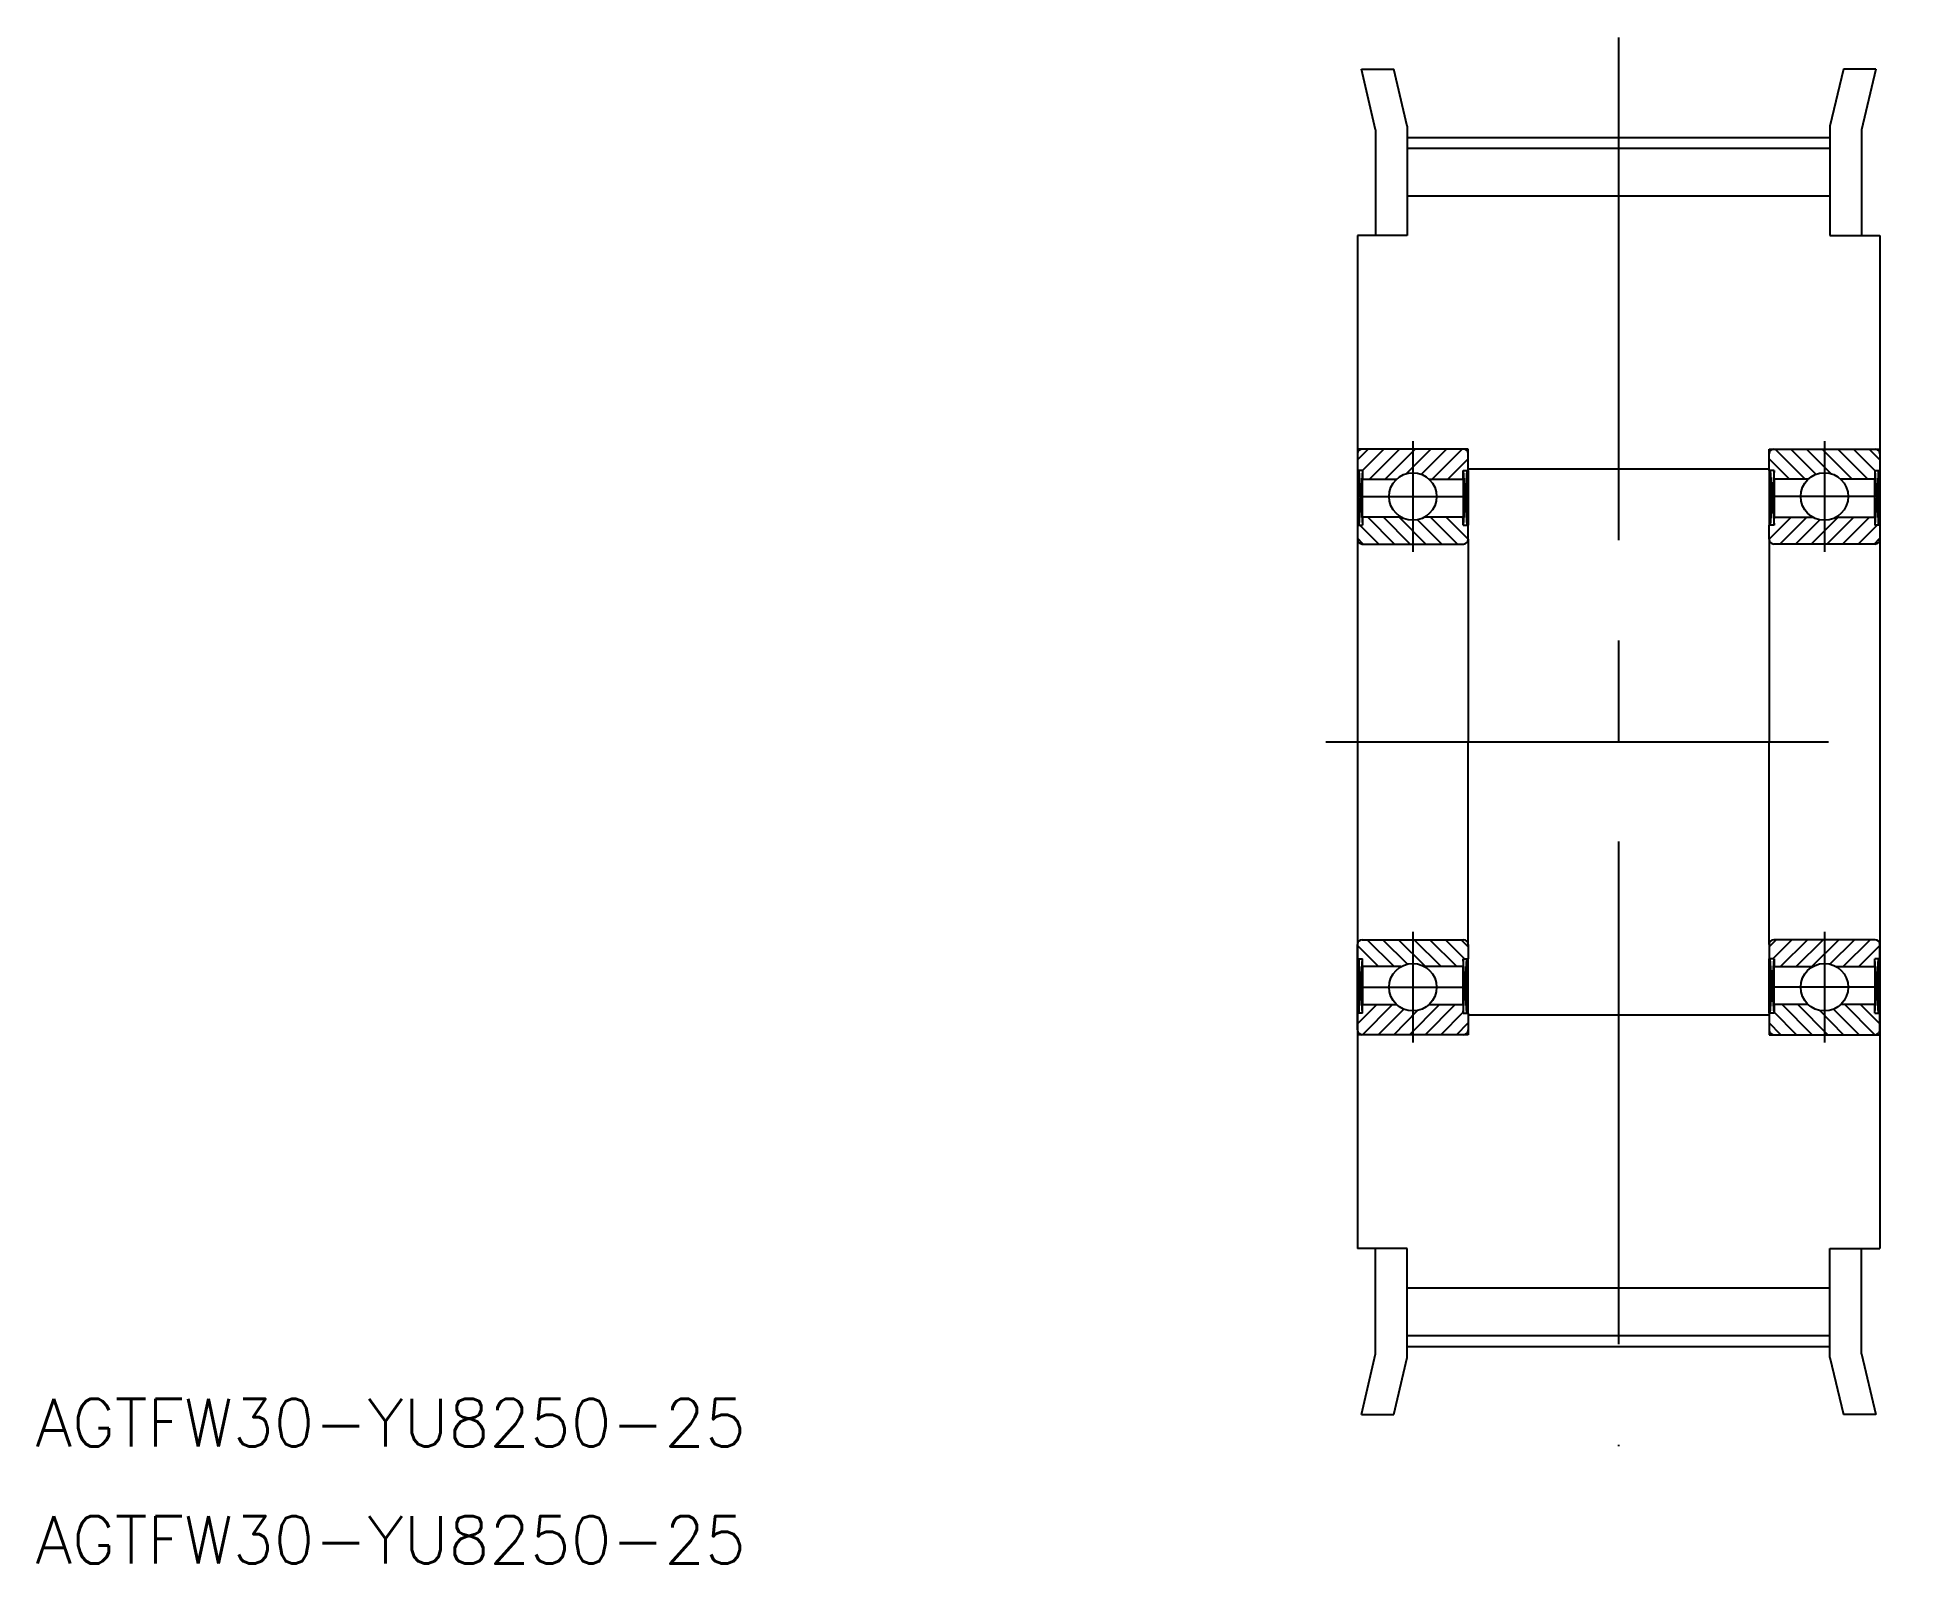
# Model space of a CAD drawing. Extents: x -83 to 35, y -52 to 44.
import ezdxf

# ---------------------------------------------------------------- set-up
doc = ezdxf.new("R2010")
doc.units = 0
doc.linetypes.add('CENTER', pattern=[50.8, 31.75, -6.35, 6.35, -6.35])
doc.layers.get('0').update_dxf_attribs({"linetype": 'CONTINUOUS'})
doc.layers.add('CENTER', color=1, linetype='CENTER')
doc.styles.get("Standard").update_dxf_attribs({"font": 'txt.shx', "height": 3, "bigfont": 'bigfont.shx'})

msp = doc.modelspace()

# ---------------------------------------------------------------- linework, layer by layer
at = {"color": 7, "linetype": 'CONTINUOUS'}
for p, q in [((1.15, 38.67), (0.25, 42.5)), ((0.25, 42.5), (2.3, 42.5)), ((3.15, 38.9), (2.3, 42.5)), ((30.7, 42.5), (29.85, 38.9)), ((32.75, 42.5), (30.7, 42.5)), ((32.75, 42.5), (31.85, 38.67)), ((1.15, 38.67), (1.15, 32)), ((3.15, 38.9), (3.15, 32)), ((29.85, 38.9), (29.85, 32)), ((31.85, 38.67), (31.85, 32)), ((3.15, 37.51), (29.85, 37.51)), ((3.15, 34.49), (29.85, 34.49)), ((0, 32), (0, -32)), ((3.15, 32), (0, 32)), ((29.85, 32), (33, 32)), ((33, 32), (33, -32)), ((7, 18.5), (0, 18.5)), ((0, 18.2), (0, 17.15)), ((7, 17.15), (7, 18.5)), ((26, 18.5), (33, 18.5)), ((26, 17.15), (26, 18.5)), ((33, 18.2), (33, 17.15)), ((0.32, 17.15), (0, 17.15)), ((0, 17.15), (0, 13.7)), ((0.08, 13.7), (0.08, 17.15)), ((0.32, 17.15), (0.32, 16.6)), ((0.32, 16.6), (2.48, 16.6)), ((0.32, 14.2), (0.32, 16.6)), ((4.52, 16.6), (6.68, 16.6)), ((6.68, 17.15), (7, 17.15)), ((6.68, 16.6), (6.68, 17.15)), ((6.68, 16.6), (6.68, 14.2)), ((6.92, 17.15), (6.92, 13.7)), ((7, 17.25), (26, 17.25)), ((7, 17.15), (7, 13.7)), ((26, 17.15), (26, 13.7)), ((26.32, 17.15), (26, 17.15)), ((26.08, 17.15), (26.08, 13.7)), ((26.32, 16.6), (26.32, 17.15)), ((28.48, 16.6), (26.32, 16.6)), ((26.32, 16.6), (26.32, 14.2)), ((32.68, 16.6), (30.52, 16.6)), ((32.68, 17.15), (33, 17.15)), ((32.68, 17.15), (32.68, 16.6)), ((32.68, 14.2), (32.68, 16.6)), ((32.92, 13.7), (32.92, 17.15)), ((33, 17.15), (33, 13.7)), ((0, 13.7), (0, 12.8)), ((0, 13.7), (0.32, 13.7)), ((2.75, 14.2), (0.32, 14.2)), ((0.32, 14.2), (0.32, 13.7)), ((6.68, 14.2), (4.25, 14.2)), ((6.68, 13.7), (6.68, 14.2)), ((6.68, 13.7), (7, 13.7)), ((7, 12.8), (7, 13.7)), ((26, 12.8), (26, 13.7)), ((26.32, 13.7), (26, 13.7)), ((26.32, 14.2), (28.75, 14.2)), ((26.32, 13.7), (26.32, 14.2)), ((30.25, 14.2), (32.68, 14.2)), ((32.68, 14.2), (32.68, 13.7)), ((33, 13.7), (32.68, 13.7)), ((33, 13.7), (33, 12.8)), ((0.3, 12.5), (6.7, 12.5)), ((7, 12.8), (7, 0)), ((26, 12.8), (26, 0)), ((32.7, 12.5), (26.3, 12.5)), ((7, -12.8), (7, 0)), ((26, -12.8), (26, 0)), ((0, -13.7), (0, -12.8)), ((0.3, -12.5), (6.7, -12.5)), ((7, -12.8), (7, -13.7)), ((26, -12.8), (26, -13.7)), ((32.7, -12.5), (26.3, -12.5)), ((33, -13.7), (33, -12.8)), ((0, -17.15), (0, -13.7)), ((0, -13.7), (0.32, -13.7)), ((0.08, -13.7), (0.08, -17.15)), ((0.32, -14.2), (0.32, -13.7)), ((0.34, -14.2), (0.32, -14.18)), ((2.75, -14.2), (0.32, -14.2)), ((0.32, -14.2), (0.32, -16.6)), ((6.68, -14.2), (4.25, -14.2)), ((6.68, -13.7), (7, -13.7)), ((6.68, -13.7), (6.68, -14.2)), ((6.68, -16.6), (6.68, -14.2)), ((6.92, -17.15), (6.92, -13.7)), ((7, -17.15), (7, -13.7)), ((26, -17.15), (26, -13.7)), ((26.32, -13.7), (26, -13.7)), ((26.08, -17.15), (26.08, -13.7)), ((26.32, -13.7), (26.32, -14.2)), ((26.32, -14.2), (28.75, -14.2)), ((26.32, -16.6), (26.32, -14.2)), ((30.25, -14.2), (32.68, -14.2)), ((32.66, -14.2), (32.68, -14.18)), ((32.68, -14.2), (32.68, -13.7)), ((33, -13.7), (32.68, -13.7)), ((32.68, -14.2), (32.68, -16.6)), ((32.92, -13.7), (32.92, -17.15)), ((33, -17.15), (33, -13.7)), ((0.32, -17.15), (0, -17.15)), ((0, -18.2), (0, -17.15)), ((0.32, -16.6), (2.48, -16.6)), ((0.32, -17.15), (0.32, -16.6)), ((4.52, -16.6), (6.68, -16.6)), ((6.68, -16.6), (6.68, -17.15)), ((6.68, -17.15), (7, -17.15)), ((7, -17.15), (7, -18.5)), ((7, -17.25), (26, -17.25)), ((26, -17.15), (26, -18.5)), ((26.32, -17.15), (26, -17.15)), ((28.48, -16.6), (26.32, -16.6)), ((26.32, -16.6), (26.32, -17.15)), ((32.68, -16.6), (30.52, -16.6)), ((32.68, -17.15), (32.68, -16.6)), ((32.68, -17.15), (33, -17.15)), ((33, -18.2), (33, -17.15)), ((7, -18.5), (0, -18.5)), ((26, -18.5), (33, -18.5)), ((3.15, -32), (0, -32)), ((1.15, -38.67), (1.15, -32)), ((3.15, -38.9), (3.15, -32)), ((29.85, -32), (33, -32)), ((29.85, -38.9), (29.85, -32)), ((31.85, -38.67), (31.85, -32)), ((3.15, -34.49), (29.85, -34.49)), ((3.15, -37.51), (29.85, -37.51)), ((0.25, -42.5), (1.15, -38.67)), ((2.3, -42.5), (3.15, -38.9)), ((29.85, -38.9), (30.7, -42.5)), ((31.85, -38.67), (32.75, -42.5)), ((0.25, -42.5), (2.3, -42.5)), ((32.75, -42.5), (30.7, -42.5))]:
    msp.add_line(p, q, dxfattribs=at)
at = {"color": 3, "linetype": 'CONTINUOUS'}
for p, q in [((0, 17.82), (0.68, 18.5)), ((0.32, 17.15), (1.67, 18.5)), ((0.76, 16.6), (2.66, 18.5)), ((1.75, 16.6), (3.65, 18.5)), ((3.07, 16.93), (4.64, 18.5)), ((4.03, 16.9), (5.63, 18.5)), ((4.72, 16.6), (6.62, 18.5)), ((5.71, 16.6), (7, 17.89)), ((27.29, 16.6), (26, 17.89)), ((28.28, 16.6), (26.38, 18.5)), ((28.97, 16.9), (27.37, 18.5)), ((29.93, 16.93), (28.36, 18.5)), ((31.25, 16.6), (29.35, 18.5)), ((32.24, 16.6), (30.34, 18.5)), ((32.68, 17.15), (31.33, 18.5)), ((33, 17.82), (32.32, 18.5)), ((0.32, 17.15), (0.08, 13.7)), ((0.08, 17.15), (0.32, 13.7)), ((6.92, 17.15), (6.68, 13.7)), ((6.68, 17.15), (6.92, 13.7)), ((26.32, 17.15), (26.08, 13.7)), ((26.08, 17.15), (26.32, 13.7)), ((32.92, 17.15), (32.68, 13.7)), ((32.68, 17.15), (32.92, 13.7)), ((1.36, 12.5), (0.16, 13.7)), ((2.35, 12.5), (0.65, 14.2)), ((3.34, 12.5), (1.64, 14.2)), ((4.33, 12.5), (2.63, 14.2)), ((5.32, 12.5), (3.79, 14.03)), ((6.31, 12.5), (4.61, 14.2)), ((7, 12.8), (5.6, 14.2)), ((6.68, 14.11), (6.59, 14.2)), ((26, 12.8), (27.4, 14.2)), ((26.32, 14.11), (26.41, 14.2)), ((26.69, 12.5), (28.39, 14.2)), ((27.68, 12.5), (29.21, 14.03)), ((28.67, 12.5), (30.37, 14.2)), ((29.66, 12.5), (31.36, 14.2)), ((30.65, 12.5), (32.35, 14.2)), ((31.64, 12.5), (32.84, 13.7)), ((0.37, 12.5), (0, 12.87)), ((32.63, 12.5), (33, 12.87)), ((1.33, -14.2), (0, -12.87)), ((2.32, -14.2), (0.62, -12.5)), ((3.16, -14.05), (1.61, -12.5)), ((4.3, -14.2), (2.6, -12.5)), ((5.29, -14.2), (3.59, -12.5)), ((6.28, -14.2), (4.58, -12.5)), ((6.77, -13.7), (5.57, -12.5)), ((7, -12.94), (6.56, -12.5)), ((26, -12.94), (26.44, -12.5)), ((26.23, -13.7), (27.43, -12.5)), ((26.72, -14.2), (28.42, -12.5)), ((27.71, -14.2), (29.41, -12.5)), ((28.7, -14.2), (30.4, -12.5)), ((29.84, -14.05), (31.39, -12.5)), ((30.68, -14.2), (32.38, -12.5)), ((31.67, -14.2), (33, -12.87)), ((0.08, -17.15), (0.32, -13.7)), ((0.32, -17.15), (0.08, -13.7)), ((6.92, -17.15), (6.68, -13.7)), ((6.68, -17.15), (6.92, -13.7)), ((26.32, -17.15), (26.08, -13.7)), ((26.08, -17.15), (26.32, -13.7)), ((32.68, -17.15), (32.92, -13.7)), ((32.92, -17.15), (32.68, -13.7)), ((0, -17.82), (1.22, -16.6)), ((0.31, -18.5), (2.21, -16.6)), ((1.3, -18.5), (2.92, -16.88)), ((2.29, -18.5), (3.82, -16.96)), ((3.28, -18.5), (5.18, -16.6)), ((4.27, -18.5), (6.17, -16.6)), ((5.26, -18.5), (6.68, -17.08)), ((6.25, -18.5), (7, -17.75)), ((26.75, -18.5), (26, -17.75)), ((27.74, -18.5), (26.32, -17.08)), ((28.73, -18.5), (26.83, -16.6)), ((29.72, -18.5), (27.82, -16.6)), ((30.71, -18.5), (29.18, -16.96)), ((31.7, -18.5), (30.08, -16.88)), ((32.69, -18.5), (30.79, -16.6)), ((33, -17.82), (31.78, -16.6))]:
    msp.add_line(p, q, dxfattribs=at)
at = {"color": 7, "linetype": 'CONTINUOUS'}
for centre in [(3.5, 15.5), (29.5, 15.5), (3.5, -15.5), (29.5, -15.5)]:
    msp.add_circle(centre, 1.5, dxfattribs=at)
for centre, start, end in [((0.3, 18.2), 90, 180), ((6.7, 18.2), 0, 90), ((26.3, 18.2), 90, 180), ((32.7, 18.2), 0, 90), ((0.3, 12.8), 180, 270), ((6.7, 12.8), 270, 0), ((26.3, 12.8), 180, 270), ((32.7, 12.8), 270, 0), ((0.3, -12.8), 90, 180), ((6.7, -12.8), 0, 90), ((26.3, -12.8), 90, 180), ((32.7, -12.8), 0, 90), ((0.3, -18.2), 180, 270), ((6.7, -18.2), 270, 0), ((26.3, -18.2), 180, 270), ((32.7, -18.2), 270, 0)]:
    msp.add_arc(centre, 0.3, start, end, dxfattribs=at)
at = {"layer": 'CENTER', "color": 1, "linetype": 'CENTER'}
for p, q in [((16.5, 44.5), (16.5, -44.5)), ((3.15, 38.19), (29.85, 38.19)), ((3.5, 19), (3.5, 12)), ((29.5, 19), (29.5, 12)), ((0, 15.5), (7, 15.5)), ((33, 15.5), (26, 15.5)), ((-2, 0), (35, 0)), ((3.5, -12), (3.5, -19)), ((29.5, -12), (29.5, -19)), ((0, -15.5), (7, -15.5)), ((33, -15.5), (26, -15.5)), ((3.15, -38.2), (29.85, -38.2))]:
    msp.add_line(p, q, dxfattribs=at)

# ---------------------------------------------------------------- texts
at = {"color": 7, "linetype": 'CONTINUOUS'}
for p in [(-83.51, -44.51), (-83.51, -51.91)]:
    msp.add_text('AGTFW30-YU8250-25', height=3, dxfattribs=at).set_placement(p)

doc.saveas('drawing.dxf')
